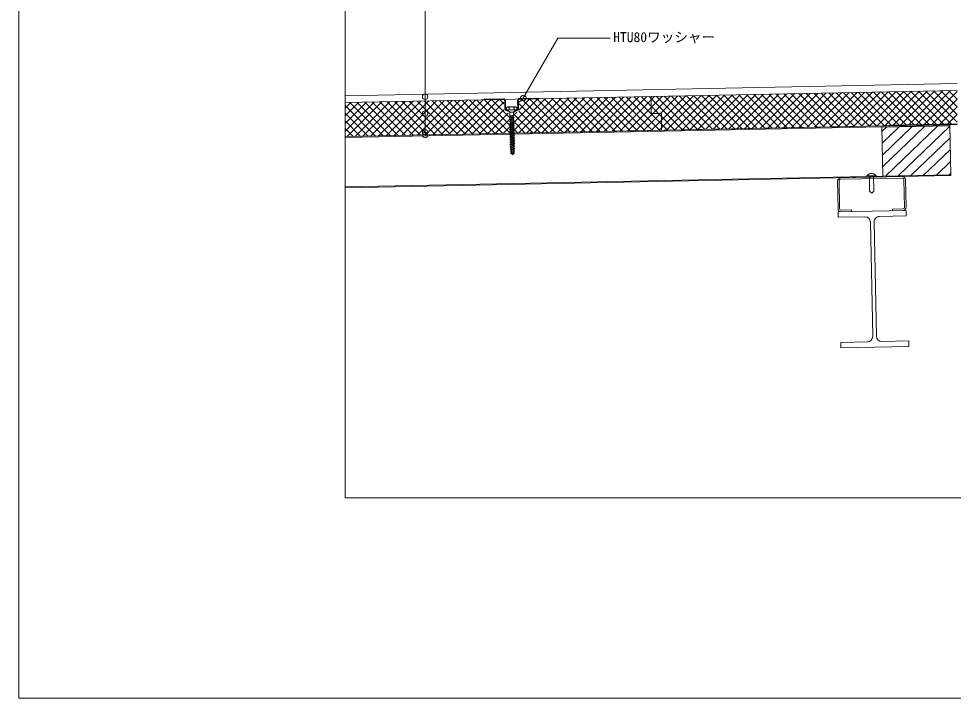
# Model space of a CAD drawing. Units: millimetres, scale not verified. Extents: x -1380 to 1380, y -955 to 955.
# Drawn here: x -1380 to -6, y -955 to 44 of the extents above; entities that cross this region are included whole.
import ezdxf
from ezdxf.enums import TextEntityAlignment as Align

# ---------------------------------------------------------------- set-up
doc = ezdxf.new("R2010")
doc.units = ezdxf.units.MM
doc.header["$LTSCALE"] = 3
doc.linetypes.add('USER3', pattern=[9.525, 6.35, -3.175])
for name, color, linetype, lineweight in [('0-0_0', 7, 'Continuous', 18), ('0-1_BOUSUI', 1, 'Continuous', 18), ('0-2_MOJI', 7, 'Continuous', 18), ('0-3_HATCH', 9, 'Continuous', 18), ('0-4_KANAMONO', 5, 'Continuous', 18), ('0-5_KANAMONO_SCREW', 4, 'Continuous', 18), ('0-6_TEKKOTU', 7, 'Continuous', 18), ('0-7_dekki', 3, 'Continuous', 18), ('0-8_dannnetu', 6, 'Continuous', 18), ('0-B_WAKU', 7, 'Continuous', 18)]:
    doc.layers.add(name, color=color, linetype=linetype, lineweight=lineweight)
doc.styles.add('ＭＳ ゴシック', font='')
doc.styles.get('ＭＳ ゴシック').set_extended_font_data('MS Gothic')

msp = doc.modelspace()

# ---------------------------------------------------------------- linework, layer by layer
at = {"layer": '0-0_0'}
msp.add_lwpolyline([(-900.379, -660.072), (899.621, -660.072), (899.621, 539.928), (-900.379, 539.928)], close=True, dxfattribs=at)
at = {"layer": '0-1_BOUSUI'}
msp.add_line((-900.379, -69.073), (-0.379, -51.073), dxfattribs=at)
at = {"layer": '0-2_MOJI'}
msp.add_line((-782.671, -126.731), (-782.671, 310.753), dxfattribs=at)
msp.add_lwpolyline([(-639.272, -73.853), (-587.654, 15.553), (-510.692, 15.553)], dxfattribs=at)
for centre in [(-782.671, -70.415), (-638.292, -72.155), (-782.671, -95.084), (-782.671, -122.731), (-782.671, -126.731)]:
    msp.add_circle(centre, 4, dxfattribs=at)
at = {"layer": '0-3_HATCH'}
for p, q in [((-427.584, -119.629), (-376.553, -68.598)), ((-416.13, -119.4), (-365.099, -68.369)), ((-404.675, -119.171), (-353.644, -68.14)), ((-393.221, -118.942), (-342.19, -67.911)), ((-381.766, -118.712), (-330.736, -67.682)), ((-327.271, -117.623), (-376.3, -68.593)), ((-370.312, -118.483), (-319.281, -67.453)), ((-316.266, -117.402), (-365.295, -68.373)), ((-358.857, -118.254), (-307.827, -67.224)), ((-305.26, -117.182), (-354.29, -68.153)), ((-347.403, -118.025), (-296.372, -66.995)), ((-294.255, -116.962), (-343.285, -67.933)), ((-335.949, -117.796), (-284.918, -66.766)), ((-283.25, -116.742), (-332.279, -67.713)), ((-324.494, -117.567), (-273.464, -66.536)), ((-272.245, -116.522), (-321.274, -67.493)), ((-313.04, -117.338), (-262.009, -66.307)), ((-261.239, -116.302), (-310.269, -67.273)), ((-301.585, -117.109), (-250.555, -66.078)), ((-250.234, -116.082), (-299.264, -67.052)), ((-290.131, -116.88), (-239.1, -65.849)), ((-239.229, -115.862), (-288.258, -66.832)), ((-278.677, -116.651), (-227.646, -65.62)), ((-228.224, -115.642), (-277.253, -66.612)), ((-267.222, -116.422), (-216.192, -65.391)), ((-217.219, -115.422), (-266.248, -66.392)), ((-255.768, -116.193), (-204.737, -65.162)), ((-206.213, -115.201), (-255.243, -66.172)), ((-244.313, -115.963), (-193.283, -64.933)), ((-195.208, -114.981), (-244.238, -65.952)), ((-184.203, -114.761), (-233.232, -65.732)), ((-232.859, -115.734), (-181.828, -64.704)), ((-173.198, -114.541), (-222.227, -65.512)), ((-221.405, -115.505), (-170.374, -64.475)), ((-162.193, -114.321), (-211.222, -65.292)), ((-209.95, -115.276), (-158.92, -64.246)), ((-151.187, -114.101), (-200.217, -65.071)), ((-198.496, -115.047), (-147.465, -64.016)), ((-140.182, -113.881), (-189.211, -64.851)), ((-187.041, -114.818), (-136.011, -63.787)), ((-129.177, -113.661), (-178.206, -64.631)), ((-175.587, -114.589), (-124.556, -63.558)), ((-118.172, -113.441), (-167.201, -64.411)), ((-164.133, -114.36), (-113.102, -63.329)), ((-107.166, -113.22), (-156.196, -64.191)), ((-152.678, -114.131), (-101.648, -63.1)), ((-97.142, -112.02), (-145.191, -63.971)), ((-141.224, -113.902), (-90.193, -62.871)), ((-86.137, -111.8), (-134.185, -63.751)), ((-129.769, -113.673), (-78.739, -62.642)), ((-75.131, -111.58), (-123.18, -63.531)), ((-118.315, -113.443), (-67.284, -62.413)), ((-64.126, -111.359), (-112.175, -63.311)), ((-106.86, -113.214), (-55.83, -62.184)), ((-53.121, -111.139), (-101.17, -63.091)), ((-94.385, -111.965), (-44.375, -61.955)), ((-42.116, -110.919), (-90.165, -62.87)), ((-82.931, -111.736), (-32.921, -61.726)), ((-31.111, -110.699), (-79.159, -62.65)), ((-71.477, -111.506), (-21.467, -61.496)), ((-20.105, -110.479), (-68.154, -62.43)), ((-60.022, -111.277), (-10.012, -61.267)), ((-9.1, -110.259), (-57.149, -62.21)), ((-48.568, -111.048), (-0.379, -62.859)), ((-0.379, -107.755), (-46.144, -61.99)), ((-0.379, -96.529), (-35.138, -61.77)), ((-0.379, -85.304), (-24.133, -61.55)), ((-0.379, -74.079), (-13.128, -61.33)), ((-900.379, -120.96), (-857.638, -78.22)), ((-900.379, -109.735), (-869.093, -78.449)), ((-900.379, -98.51), (-880.547, -78.678)), ((-900.379, -87.284), (-892.002, -78.907)), ((-897.215, -129.021), (-846.184, -77.991)), ((-844.516, -127.967), (-893.545, -78.938)), ((-885.76, -128.792), (-834.73, -77.762)), ((-833.511, -127.747), (-882.54, -78.718)), ((-874.306, -128.563), (-823.275, -77.533)), ((-822.505, -127.527), (-871.535, -78.498)), ((-862.851, -128.334), (-811.821, -77.304)), ((-811.5, -127.307), (-860.53, -78.278)), ((-851.397, -128.105), (-800.366, -77.074)), ((-800.495, -127.087), (-849.524, -78.058)), ((-839.943, -127.876), (-788.912, -76.845)), ((-789.49, -126.867), (-838.519, -77.838)), ((-828.488, -127.647), (-777.458, -76.616)), ((-778.485, -126.647), (-827.514, -77.617)), ((-817.034, -127.418), (-766.003, -76.387)), ((-767.479, -126.427), (-816.509, -77.397)), ((-805.579, -127.189), (-754.549, -76.158)), ((-756.474, -126.207), (-805.504, -77.177)), ((-745.469, -125.987), (-794.498, -76.957)), ((-794.125, -126.96), (-743.094, -75.929)), ((-734.464, -125.766), (-783.493, -76.737)), ((-782.671, -126.731), (-731.64, -75.7)), ((-723.459, -125.546), (-772.488, -76.517)), ((-771.216, -126.501), (-720.186, -75.471)), ((-712.453, -125.326), (-761.483, -76.297)), ((-759.762, -126.272), (-708.731, -75.242)), ((-701.448, -125.106), (-750.477, -76.077)), ((-748.307, -126.043), (-697.277, -75.013)), ((-690.443, -124.886), (-739.472, -75.857)), ((-736.853, -125.814), (-685.822, -74.784)), ((-679.438, -124.666), (-728.467, -75.637)), ((-725.399, -125.585), (-674.368, -74.555)), ((-668.432, -124.446), (-717.462, -75.416)), ((-713.944, -125.356), (-667.083, -78.495)), ((-658.516, -123.137), (-706.457, -75.196)), ((-658.821, -111.607), (-695.451, -74.976)), ((-657.563, -101.64), (-684.446, -74.756)), ((-667.034, -80.943), (-673.441, -74.536)), ((-651.944, -119.482), (-605.641, -73.18)), ((-651.677, -107.99), (-617.096, -73.409)), ((-645.218, -123.982), (-594.187, -72.951)), ((-644.579, -78.442), (-640.005, -73.867)), ((-602.401, -123.125), (-644.528, -80.998)), ((-644.359, -89.447), (-628.55, -73.638)), ((-591.396, -122.905), (-640.425, -73.876)), ((-633.763, -123.752), (-582.733, -72.722)), ((-580.391, -122.685), (-629.42, -73.656)), ((-622.309, -123.523), (-571.278, -72.493)), ((-569.385, -122.465), (-618.415, -73.435)), ((-610.854, -123.294), (-559.824, -72.264)), ((-558.38, -122.245), (-607.41, -73.215)), ((-599.4, -123.065), (-548.369, -72.035)), ((-547.375, -122.025), (-596.404, -72.995)), ((-587.946, -122.836), (-536.915, -71.805)), ((-536.37, -121.805), (-585.399, -72.775)), ((-576.491, -122.607), (-525.461, -71.576)), ((-525.365, -121.584), (-574.394, -72.555)), ((-565.037, -122.378), (-514.006, -71.347)), ((-514.359, -121.364), (-563.389, -72.335)), ((-553.582, -122.149), (-502.552, -71.118)), ((-503.354, -121.144), (-552.384, -72.115)), ((-542.128, -121.92), (-491.097, -70.889)), ((-492.349, -120.924), (-541.378, -71.895)), ((-530.674, -121.691), (-479.643, -70.66)), ((-481.344, -120.704), (-530.373, -71.675)), ((-470.339, -120.484), (-519.368, -71.455)), ((-519.219, -121.462), (-468.189, -70.431)), ((-459.333, -120.264), (-508.363, -71.234)), ((-507.765, -121.232), (-456.734, -70.202)), ((-448.328, -120.044), (-497.358, -71.014)), ((-437.323, -119.824), (-486.352, -70.794)), ((-450.335, -84.361), (-464.342, -70.354)), ((-393.302, -118.943), (-442.331, -69.914)), ((-382.297, -118.723), (-431.326, -69.694)), ((-371.292, -118.503), (-420.321, -69.474)), ((-360.286, -118.283), (-409.316, -69.253)), ((-349.281, -118.063), (-398.311, -69.033)), ((-338.276, -117.843), (-387.305, -68.813)), ((-37.113, -110.819), (-0.379, -74.085)), ((-855.521, -128.188), (-900.379, -83.33)), ((-866.526, -128.408), (-900.379, -94.555)), ((-702.49, -125.127), (-666.863, -89.5)), ((-691.035, -124.898), (-660.709, -94.572)), ((-653.002, -98.09), (-647.942, -93.03)), ((-624.412, -123.565), (-652.173, -95.804)), ((-613.406, -123.345), (-644.942, -91.809)), ((-25.659, -110.59), (-0.379, -85.31)), ((-877.532, -128.628), (-900.379, -105.78)), ((-679.581, -124.669), (-658.029, -103.117)), ((-653.21, -109.523), (-652.326, -108.639)), ((-635.417, -123.785), (-652.67, -106.533)), ((-415.312, -119.383), (-435.289, -99.407)), ((-14.205, -110.361), (-0.379, -96.535)), ((-888.537, -128.848), (-900.379, -117.006)), ((-668.126, -124.44), (-658.136, -114.449)), ((-657.135, -113.293), (-658.459, -111.969)), ((-657.427, -124.226), (-657.999, -123.654)), ((-657.351, -113.664), (-657.132, -113.445)), ((-646.422, -124.006), (-652.387, -118.04)), ((-110.943, -121.611), (-104.23, -115.162)), ((-110.597, -138.891), (-85.51, -114.788)), ((-110.251, -156.171), (-66.789, -114.413)), ((-109.906, -173.451), (-48.069, -114.039)), ((-105.683, -187.006), (-29.348, -113.665)), ((-86.963, -186.631), (-11.08, -113.725)), ((-899.542, -129.068), (-900.379, -128.231)), ((-68.242, -186.257), (-10.735, -131.005)), ((-49.522, -185.882), (-10.389, -148.284)), ((-30.801, -185.508), (-10.044, -165.564)), ((-12.081, -185.134), (-9.698, -182.844))]:
    msp.add_line(p, q, dxfattribs=at)
for points in [[(-496.31, -121.003), (-450.364, -75.057), (-445.28, -69.973)], [(-484.856, -120.774), (-450.329, -86.247), (-433.825, -69.744)], [(-426.318, -119.604), (-435.254, -110.667), (-475.347, -70.574)], [(-473.402, -120.545), (-447.924, -95.067), (-422.371, -69.515)], [(-461.947, -120.316), (-436.664, -95.033), (-410.917, -69.285)], [(-404.307, -119.163), (-450.37, -73.101), (-453.337, -70.134)], [(-450.493, -120.087), (-435.272, -104.866), (-399.462, -69.056)], [(-439.038, -119.858), (-435.237, -116.057), (-388.008, -68.827)], [(-435.289, -99.407), (-439.654, -95.042), (-450.335, -84.361)]]:
    msp.add_lwpolyline(points, dxfattribs=at)
msp.add_lwpolyline([(-9.653, -185.085), (-109.633, -187.085), (-111.069, -115.299), (-11.089, -113.299)], close=True, dxfattribs=at)
at = {"layer": '0-4_KANAMONO'}
for p, q in [((-695.635, -73.979), (-667.64, -73.419)), ((-695.635, -73.979), (-695.615, -74.979)), ((-667.62, -74.419), (-695.615, -74.979)), ((-665.331, -88.876), (-665.581, -76.379)), ((-664.581, -76.359), (-664.331, -88.856)), ((-646.584, -75.999), (-646.334, -88.496)), ((-645.335, -88.476), (-645.585, -75.979)), ((-615.651, -72.38), (-643.645, -72.94)), ((-643.625, -73.939), (-615.631, -73.379)), ((-615.651, -72.38), (-615.631, -73.379)), ((-663.311, -89.836), (-662.504, -89.82)), ((-662.484, -90.82), (-663.291, -90.836)), ((-647.314, -89.516), (-648.121, -89.532)), ((-648.101, -90.532), (-647.294, -90.516)), ((-80.988, -187.712), (-171.77, -189.528)), ((-171.724, -191.827), (-80.942, -190.011)), ((-78.596, -192.265), (-77.78, -233.057)), ((-75.481, -233.011), (-76.297, -192.219)), ((-176.277, -194.219), (-175.461, -235.01)), ((-173.161, -234.964), (-173.977, -194.173))]:
    msp.add_line(p, q, dxfattribs=at)
at = {"layer": '0-4_KANAMONO', "linetype": 'USER3'}
msp.add_line((-662.119, -89.813), (-648.662, -89.544), dxfattribs=at)
at = {"layer": '0-4_KANAMONO'}
for points in [[(-661.303, -90.191), (-658.767, -92), (-658.742, -93.246), (-661.884, -91.005)], [(-649.306, -89.951), (-651.768, -91.86), (-651.743, -93.106), (-648.694, -90.742)], [(-0.379, -110.085), (-100.359, -112.084), (-100.339, -113.084), (-0.379, -111.085)], [(-170.77, -239.518), (-155.373, -239.21), (-155.419, -236.91), (-170.816, -237.218)], [(-80.034, -235.402), (-95.431, -235.71), (-95.385, -238.01), (-79.988, -237.702)]]:
    msp.add_lwpolyline(points, dxfattribs=at)
for centre, radius, start, end in [((-667.58, -76.419), 3, 1.14576, 91.14576), ((-667.58, -76.419), 2, 1.14576, 91.14576), ((-643.585, -75.939), 3, 91.14576, 181.14576), ((-643.585, -75.939), 2, 91.14576, 181.14576), ((-663.331, -88.836), 2, 181.14576, 271.14576), ((-663.331, -88.836), 1, 181.14576, 271.14576), ((-662.464, -91.82), 2, 54.51149, 91.14576), ((-662.464, -91.82), 1, 54.51149, 91.14576), ((-648.081, -91.532), 2, 91.14576, 127.78003), ((-648.081, -91.532), 1, 91.14576, 127.78003), ((-647.334, -88.516), 1, 271.14576, 1.14576), ((-647.334, -88.516), 2, 271.14576, 1.14576), ((-171.678, -194.127), 4.6, 91.14576, 181.14576), ((-171.678, -194.127), 2.3, 91.14576, 181.14576), ((-80.896, -192.311), 4.6, 1.14576, 91.14576), ((-80.896, -192.311), 2.3, 1.14576, 91.14576), ((-80.08, -233.103), 2.3, 271.14576, 1.14576), ((-80.08, -233.103), 4.6, 271.14576, 1.14576), ((-170.862, -234.918), 4.6, 181.14576, 271.14576), ((-170.862, -234.918), 2.3, 181.14576, 271.14576)]:
    msp.add_arc(centre, radius, start, end, dxfattribs=at)
at = {"layer": '0-5_KANAMONO_SCREW'}
for p, q in [((-659.215, -86.129), (-659.143, -89.753)), ((-652.571, -93.122), (-658.07, -93.232)), ((-651.711, -85.979), (-651.639, -89.603)), ((-652.471, -98.121), (-657.97, -98.231)), ((-657.97, -98.231), (-657.455, -98.962)), ((-652.958, -98.761), (-657.433, -100.061)), ((-657.433, -100.061), (-657.407, -101.382)), ((-652.91, -101.181), (-657.385, -102.481)), ((-657.385, -102.481), (-657.359, -103.801)), ((-652.862, -103.6), (-657.337, -104.9)), ((-657.337, -104.9), (-657.31, -106.221)), ((-652.813, -106.02), (-657.288, -107.32)), ((-657.288, -107.32), (-657.262, -108.64)), ((-652.765, -108.439), (-657.24, -109.739)), ((-657.24, -109.739), (-657.213, -111.06)), ((-652.958, -98.761), (-652.471, -98.137)), ((-652.958, -98.761), (-652.932, -100.082)), ((-652.91, -101.181), (-652.884, -102.502)), ((-652.862, -103.6), (-652.835, -104.921)), ((-652.813, -106.02), (-652.787, -107.341)), ((-652.765, -108.439), (-652.738, -109.76)), ((-652.717, -110.859), (-657.191, -112.159)), ((-657.191, -112.159), (-657.165, -113.479)), ((-652.668, -113.278), (-657.143, -114.578)), ((-657.143, -114.578), (-657.117, -115.899)), ((-652.62, -115.698), (-657.095, -116.998)), ((-657.095, -116.998), (-657.068, -118.318)), ((-652.571, -118.117), (-657.046, -119.417)), ((-657.046, -119.417), (-657.02, -120.738)), ((-652.523, -120.537), (-656.998, -121.837)), ((-656.998, -121.837), (-656.971, -123.158)), ((-652.475, -122.956), (-656.949, -124.256)), ((-652.717, -110.859), (-652.69, -112.18)), ((-652.668, -113.278), (-652.642, -114.599)), ((-652.62, -115.698), (-652.593, -117.019)), ((-652.571, -118.117), (-652.545, -119.438)), ((-652.523, -120.537), (-652.497, -121.858)), ((-652.475, -122.956), (-652.448, -124.277)), ((-656.949, -124.256), (-656.923, -125.577)), ((-652.426, -125.376), (-656.901, -126.676)), ((-656.901, -126.676), (-656.875, -127.997)), ((-652.378, -127.795), (-656.853, -129.095)), ((-656.853, -129.095), (-656.826, -130.416)), ((-652.329, -130.215), (-656.804, -131.515)), ((-656.804, -131.515), (-656.778, -132.836)), ((-652.281, -132.635), (-656.756, -133.934)), ((-656.756, -133.934), (-656.729, -135.255)), ((-652.233, -135.054), (-656.708, -136.354)), ((-656.708, -136.354), (-656.681, -137.675)), ((-652.426, -125.376), (-652.4, -126.697)), ((-652.378, -127.795), (-652.351, -129.116)), ((-652.329, -130.215), (-652.303, -131.536)), ((-652.281, -132.635), (-652.255, -133.955)), ((-652.233, -135.054), (-652.206, -136.375)), ((-650.831, -146.378), (-657.655, -147.724)), ((-652.184, -137.474), (-656.659, -138.773)), ((-656.659, -138.773), (-656.633, -140.094)), ((-652.136, -139.893), (-656.611, -141.193)), ((-656.611, -141.193), (-656.584, -142.514)), ((-652.087, -142.313), (-656.562, -143.612)), ((-656.562, -143.612), (-656.536, -144.933)), ((-652.039, -144.732), (-656.514, -146.032)), ((-656.514, -146.032), (-656.487, -147.386)), ((-656.511, -148.662), (-651.912, -148.57)), ((-656.414, -153.545), (-656.511, -148.662)), ((-651.992, -147.079), (-656.467, -148.379)), ((-656.467, -148.379), (-656.461, -148.661)), ((-655.704, -152.198), (-655.775, -148.648)), ((-653.768, -152.414), (-653.844, -148.609)), ((-652.62, -152.296), (-652.694, -148.586)), ((-652.279, -153.248), (-652.372, -148.58)), ((-652.184, -137.474), (-652.158, -138.794)), ((-652.136, -139.893), (-652.109, -141.214)), ((-652.087, -142.313), (-652.061, -143.633)), ((-652.039, -144.732), (-652.012, -146.086)), ((-651.992, -147.079), (-651.962, -148.571)), ((-651.912, -148.57), (-651.815, -153.453)), ((-656.026, -153.093), (-656.414, -153.545)), ((-656.414, -153.545), (-654.263, -155.278)), ((-655.298, -153.026), (-655.02, -153.25)), ((-654.306, -154.376), (-654.078, -155.315)), ((-654.132, -153.075), (-653.768, -152.414)), ((-653.947, -154.706), (-654.078, -155.315)), ((-652.62, -152.296), (-653.947, -154.706)), ((-652.279, -153.248), (-653.947, -154.706)), ((-653.947, -154.706), (-653.895, -155.271))]:
    msp.add_line(p, q, dxfattribs=at)
msp.add_lwpolyline([(-661.726, -85.454), (-662.967, -86.204), (-662.895, -89.828), (-647.887, -89.528), (-647.959, -85.904), (-649.229, -85.204)], close=True, dxfattribs=at)
for points in [[(-661.639, -89.803), (-658.07, -93.232), (-657.97, -98.231)], [(-649.142, -89.553), (-652.571, -93.122), (-652.471, -98.121)], [(-652.471, -98.137), (-658.748, -99.337), (-654.716, -98.166)], [(-657.433, -100.061), (-658.748, -99.337), (-657.455, -98.962)], [(-651.625, -100.404), (-658.7, -101.756), (-652.932, -100.082)], [(-657.385, -102.481), (-658.7, -101.756), (-657.407, -101.382)], [(-651.577, -102.824), (-658.651, -104.176), (-652.884, -102.502)], [(-657.337, -104.9), (-658.651, -104.176), (-657.359, -103.801)], [(-651.529, -105.243), (-658.603, -106.595), (-652.835, -104.921)], [(-657.288, -107.32), (-658.603, -106.595), (-657.31, -106.221)], [(-651.48, -107.663), (-658.555, -109.015), (-652.787, -107.341)], [(-657.24, -109.739), (-658.555, -109.015), (-657.262, -108.64)], [(-651.432, -110.082), (-658.506, -111.434), (-652.738, -109.76)], [(-652.91, -101.181), (-651.625, -100.404), (-652.932, -100.082)], [(-652.862, -103.6), (-651.577, -102.824), (-652.884, -102.502)], [(-652.813, -106.02), (-651.529, -105.243), (-652.835, -104.921)], [(-652.765, -108.439), (-651.48, -107.663), (-652.787, -107.341)], [(-652.717, -110.859), (-651.432, -110.082), (-652.738, -109.76)], [(-657.191, -112.159), (-658.506, -111.434), (-657.213, -111.06)], [(-651.383, -112.502), (-658.458, -113.854), (-652.69, -112.18)], [(-657.143, -114.578), (-658.458, -113.854), (-657.165, -113.479)], [(-651.335, -114.922), (-658.409, -116.273), (-652.642, -114.599)], [(-657.095, -116.998), (-658.409, -116.273), (-657.117, -115.899)], [(-651.287, -117.341), (-658.361, -118.693), (-652.593, -117.019)], [(-657.046, -119.417), (-658.361, -118.693), (-657.068, -118.318)], [(-651.238, -119.761), (-658.313, -121.112), (-652.545, -119.438)], [(-656.998, -121.837), (-658.313, -121.112), (-657.02, -120.738)], [(-651.19, -122.18), (-658.264, -123.532), (-652.497, -121.858)], [(-656.949, -124.256), (-658.264, -123.532), (-656.971, -123.158)], [(-652.668, -113.278), (-651.383, -112.502), (-652.69, -112.18)], [(-652.62, -115.698), (-651.335, -114.922), (-652.642, -114.599)], [(-652.571, -118.117), (-651.287, -117.341), (-652.593, -117.019)], [(-652.523, -120.537), (-651.238, -119.761), (-652.545, -119.438)], [(-652.475, -122.956), (-651.19, -122.18), (-652.497, -121.858)], [(-651.141, -124.6), (-658.216, -125.951), (-652.448, -124.277)], [(-656.901, -126.676), (-658.216, -125.951), (-656.923, -125.577)], [(-651.093, -127.019), (-658.167, -128.371), (-652.4, -126.697)], [(-656.853, -129.095), (-658.167, -128.371), (-656.875, -127.997)], [(-651.045, -129.439), (-658.119, -130.79), (-652.351, -129.116)], [(-656.804, -131.515), (-658.119, -130.79), (-656.826, -130.416)], [(-650.996, -131.858), (-658.071, -133.21), (-652.303, -131.536)], [(-656.756, -133.934), (-658.071, -133.21), (-656.778, -132.836)], [(-650.948, -134.278), (-658.022, -135.629), (-652.255, -133.955)], [(-656.708, -136.354), (-658.022, -135.629), (-656.729, -135.255)], [(-650.899, -136.697), (-657.974, -138.049), (-652.206, -136.375)], [(-652.426, -125.376), (-651.141, -124.6), (-652.448, -124.277)], [(-652.378, -127.795), (-651.093, -127.019), (-652.4, -126.697)], [(-652.329, -130.215), (-651.045, -129.439), (-652.351, -129.116)], [(-652.281, -132.635), (-650.996, -131.858), (-652.303, -131.536)], [(-652.233, -135.054), (-650.948, -134.278), (-652.255, -133.955)], [(-652.184, -137.474), (-650.899, -136.697), (-652.206, -136.375)], [(-656.659, -138.773), (-657.974, -138.049), (-656.681, -137.675)], [(-650.851, -139.117), (-657.925, -140.468), (-652.158, -138.794)], [(-656.611, -141.193), (-657.925, -140.468), (-656.633, -140.094)], [(-650.803, -141.536), (-657.877, -142.888), (-652.109, -141.214)], [(-656.562, -143.612), (-657.877, -142.888), (-656.584, -142.514)], [(-650.754, -143.956), (-657.829, -145.307), (-652.061, -143.633)], [(-656.514, -146.032), (-657.829, -145.307), (-656.536, -144.933)], [(-656.467, -148.379), (-657.655, -147.724), (-656.487, -147.386), (-652.012, -146.086)], [(-652.136, -139.893), (-650.851, -139.117), (-652.158, -138.794)], [(-652.087, -142.313), (-650.803, -141.536), (-652.109, -141.214)], [(-652.039, -144.732), (-650.754, -143.956), (-652.061, -143.633)], [(-651.992, -147.079), (-650.831, -146.378), (-652.012, -146.086)], [(-654.263, -155.278), (-654.078, -155.315), (-653.895, -155.271)], [(-652.279, -153.248), (-651.815, -153.453), (-653.895, -155.271)]]:
    msp.add_lwpolyline(points, dxfattribs=at)
for centre, radius, start, end in [((-661.022, -89.635), 3.944, 62.74032, 119.55121), ((-655.276, -95.403), 10.076, 69.28031, 113.01122), ((-649.766, -89.41), 3.944, 62.74032, 119.55121), ((-657.037, -152.225), 1.333, 319.36032, 1.14576), ((-655.627, -153.435), 0.525, 51.14576, 139.36032), ((-654.614, -152.176), 1.091, 181.14576, 231.14576), ((-654.65, -152.79), 0.591, 231.14576, 331.14576), ((-656.322, -154.865), 2.075, 13.64576, 51.14576), ((-652.546, -153.949), 1.811, 151.14576, 193.64576)]:
    msp.add_arc(centre, radius, start, end, dxfattribs=at)
at = {"layer": '0-6_TEKKOTU'}
for p, q in [((-127.808, -254.662), (-124.449, -422.628)), ((-118.95, -422.518), (-122.31, -254.552))]:
    msp.add_line(p, q, dxfattribs=at)
for points in [[(-114.471, -246.393), (-75.229, -245.608), (-75.389, -237.61), (-175.369, -239.61), (-175.209, -247.608), (-135.967, -246.823)], [(-132.288, -430.786), (-171.53, -431.571), (-171.37, -439.57), (-71.39, -437.57), (-71.55, -429.572), (-110.792, -430.356)]]:
    msp.add_lwpolyline(points, dxfattribs=at)
for centre, start, end in [((-135.807, -254.821), 1.14576, 91.14576), ((-114.311, -254.392), 91.14576, 181.14576), ((-132.448, -422.788), 271.14576, 1.14576), ((-110.952, -422.358), 181.14576, 271.14576)]:
    msp.add_arc(centre, 8, start, end, dxfattribs=at)
at = {"layer": '0-7_dekki'}
for p, q in [((-900.379, -130.285), (-11.105, -112.499)), ((-9.653, -185.085), (-900.379, -202.9)), ((-133.421, -186.56), (-119.424, -186.28)), ((-133.401, -187.56), (-133.421, -186.56)), ((-132.341, -186.018), (-132.422, -186.54)), ((-129.474, -183.883), (-130.325, -184.2)), ((-128.531, -183.643), (-129.474, -183.883)), ((-129.401, -187.52), (-128.962, -209.476)), ((-127.524, -183.488), (-128.531, -183.643)), ((-123.403, -187.4), (-122.963, -209.356)), ((-120.424, -186.3), (-120.526, -185.781)), ((-119.404, -187.28), (-119.424, -186.28)), ((-125.903, -212.415), (-128.962, -209.476)), ((-125.903, -212.415), (-122.963, -209.356))]:
    msp.add_line(p, q, dxfattribs=at)
for points in [[(-900.379, -129.085), (-11.129, -111.3), (-9.629, -186.285), (-900.379, -204.1)], [(-130.325, -184.2), (-131.057, -184.584), (-131.648, -185.025), (-132.08, -185.507), (-132.341, -186.018)], [(-120.526, -185.781), (-120.806, -185.282), (-121.258, -184.817), (-121.866, -184.401), (-122.613, -184.046), (-123.475, -183.763), (-124.427, -183.561), (-125.44, -183.446), (-126.483, -183.421), (-127.524, -183.488)]]:
    msp.add_lwpolyline(points, dxfattribs=at)
at = {"layer": '0-8_dannnetu'}
for p, q in [((-0.379, -61.075), (-900.379, -79.075)), ((-435.302, -95.028), (-435.226, -119.782)), ((-151.101, -114.099), (-900.379, -129.085))]:
    msp.add_line(p, q, dxfattribs=at)
msp.add_lwpolyline([(-435.302, -95.028), (-450.302, -95.075), (-450.379, -70.075)], dxfattribs=at)
at = {"layer": '0-B_WAKU'}
msp.add_lwpolyline([(-1380.379, -955.072), (1379.621, -955.072), (1379.621, 954.928), (-1380.379, 954.928)], close=True, dxfattribs=at)

# ---------------------------------------------------------------- texts
at = {"layer": '0-2_MOJI', "style": 'ＭＳ ゴシック'}
msp.add_text('HTU80ワッシャー', height=14.66, dxfattribs=at).set_placement((-506.127, 5.553), align=Align.BOTTOM_LEFT)

doc.saveas('drawing.dxf')
